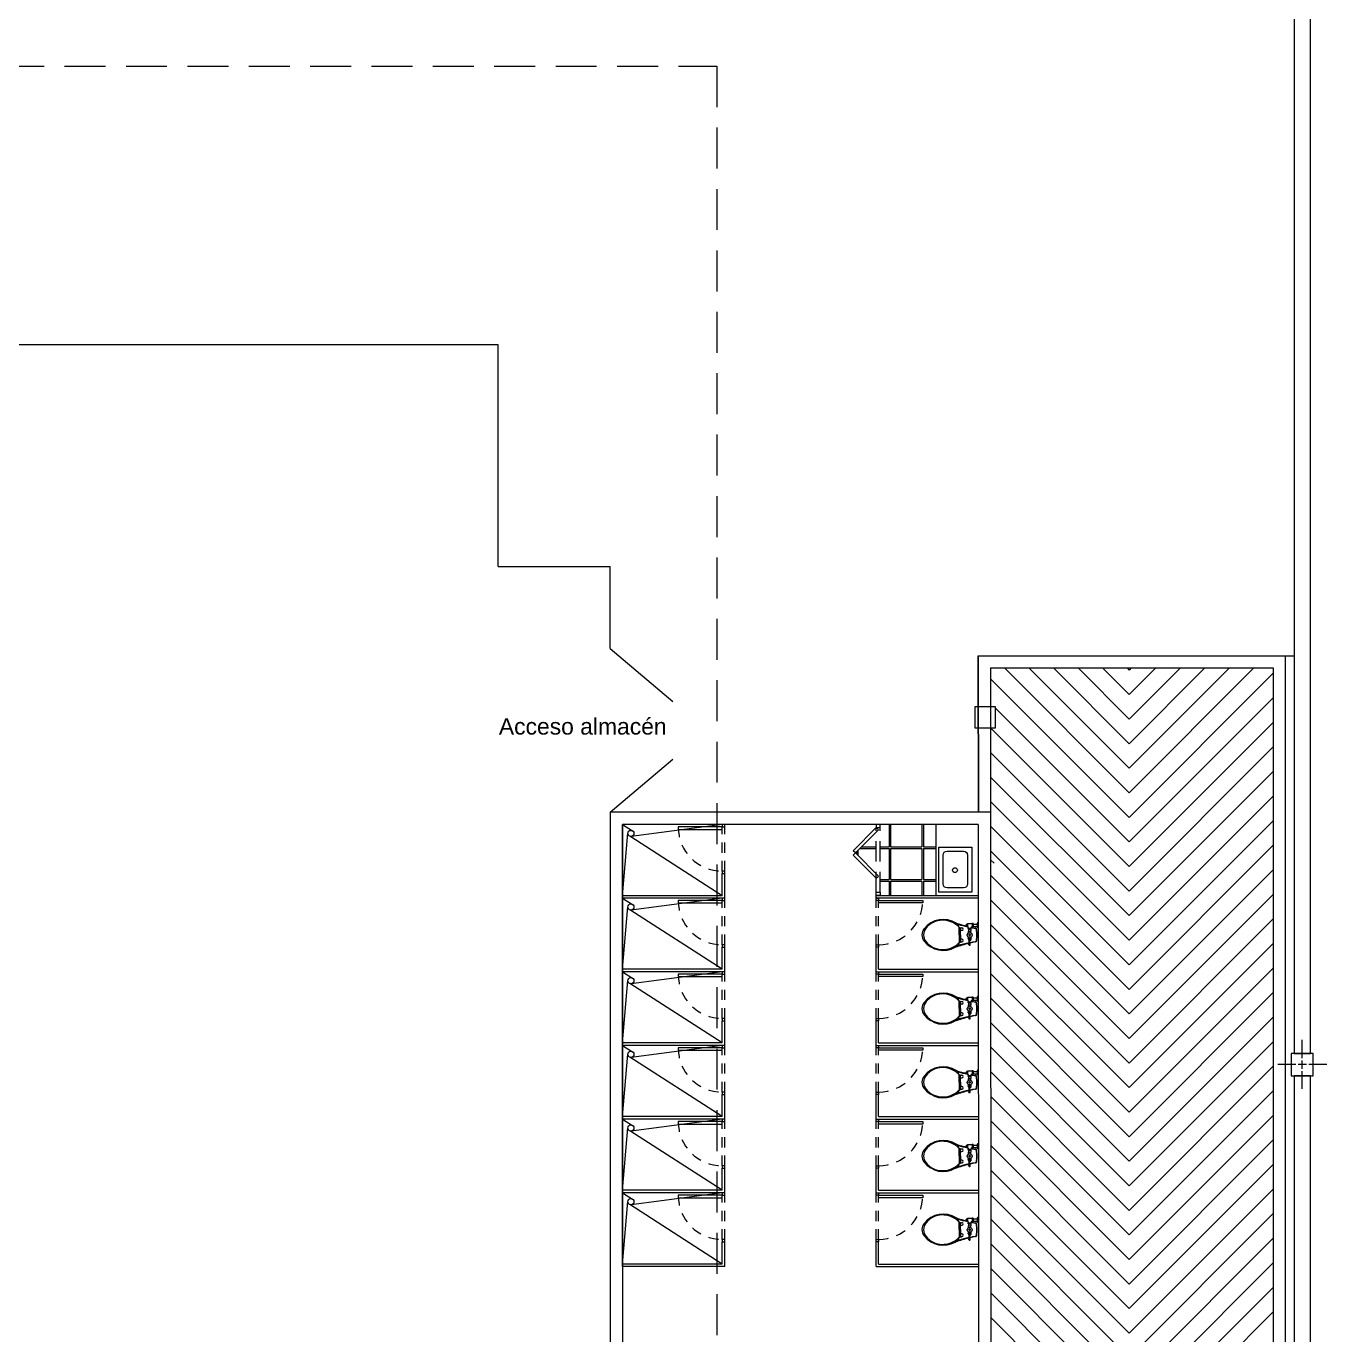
# Model space of a CAD drawing. Header units: millimetres. Extents: x 1010 to 1494, y -119 to 564.
# Drawn here: x 1361.72 to 1377.61, y 481.65 to 497.64 of the extents above; entities that cross this region are included whole.
import ezdxf

# ---------------------------------------------------------------- set-up
doc = ezdxf.new("R2010")
doc.units = ezdxf.units.MM
doc.linetypes.add('HIDDEN', pattern=[0.375, 0.25, -0.125])
doc.layers.get('0').update_dxf_attribs({"lineweight": 9})
for name, color, linetype, lineweight in [('1', 251, 'Continuous', 9), ('10', 7, 'Continuous', 9), ('20', 6, 'Continuous', 9), ('30', 4, 'Continuous', 9), ('40', 3, 'Continuous', 9), ('80', 1, 'Continuous', 9), ('HATCH', 6, 'Continuous', 9), ('LPRY', 6, 'HIDDEN', 9), ('MALLA ESLABONADA', 6, 'FENCELINE1', 9), ('Muro', 5, 'Continuous', 9), ('PROY', 7, 'HIDDEN', 9)]:
    doc.layers.add(name, color=color, linetype=linetype, lineweight=lineweight)
doc.styles.add('Arial', font='arial.ttf')
doc.linetypes.add('FENCELINE1', pattern='A,0.25,-0.1,[133,ltypeshp.shx,S=0.1,R=0,X=-0.1,Y=0],-0.1,1', length=1.45)
pattern_1 = [(270, (1331.0626, 472.39323), (0.4, -7e-17), [0.38125, -0.01875]), (270, (1331.08137, 472.39323), (0.4, -7e-17), [0.38125, -0.01875]), (360, (1331.0626, 472.39323), (1e-16, 0.4), [-0.01875, 0.38125]), (360, (1331.0626, 472.412), (1e-16, 0.4), [-0.01875, 0.38125])]

# ---------------------------------------------------------------- blocks, each defined once
blk = doc.blocks.new('bn34-13')
at = {"layer": '1'}
blk.add_arc((0.12, -0.518), 0.5, 82.3763, 90, dxfattribs=at)
at = {"layer": '10'}
for p, q in [((-0.032, 0), (0.032, 0)), ((-0.021, -0.065), (-0.015, -0.065)), ((-0.021, -0.133), (-0.021, -0.075)), ((-0.021, -0.075), (0.022, -0.075)), ((0.022, -0.13), (-0.021, -0.13)), ((-0.008, -0.133), (-0.021, -0.133)), ((-0.018, -0.015), (-0.015, -0.015)), ((-0.015, -0.015), (0.015, -0.015)), ((-0.015, -0.065), (-0.015, -0.015)), ((-0.015, -0.065), (0.015, -0.065)), ((0.008, -0.133), (-0.008, -0.133)), ((-0.008, -0.133), (-0.008, -0.143)), ((-0.005, -0.143), (-0.008, -0.143)), ((0.005, -0.143), (-0.005, -0.143)), ((-0.005, -0.143), (-0.005, -0.148)), ((0.005, -0.148), (-0.005, -0.148)), ((0, -0.133), (0, -0.143)), ((0.008, -0.143), (0.005, -0.143)), ((0.005, -0.143), (0.005, -0.148)), ((0.008, -0.133), (0.008, -0.143)), ((0.013, -0.133), (0.008, -0.133)), ((0.022, -0.133), (0.013, -0.133)), ((0.015, -0.015), (0.018, -0.015)), ((0.015, -0.065), (0.015, -0.015)), ((0.015, -0.065), (0.022, -0.065)), ((0.022, -0.082), (0.022, -0.075)), ((0.022, -0.133), (0.022, -0.127)), ((0.033, -0.09), (0.036, -0.09)), ((0.033, -0.122), (0.036, -0.122)), ((0.036, -0.122), (0.036, -0.09)), ((0.049, -0.106), (0.036, -0.106)), ((0.046, -0.087), (0.039, -0.087)), ((0.046, -0.125), (0.039, -0.125)), ((0.049, -0.122), (0.049, -0.09)), ((0.049, -0.09), (0.071, -0.09)), ((0.049, -0.122), (0.071, -0.122)), ((0.071, -0.122), (0.071, -0.09)), ((0.091, -0.091), (0.071, -0.091)), ((0.091, -0.121), (0.071, -0.121)), ((0.115, -0.098), (0.11, -0.106)), ((0.11, -0.106), (0.115, -0.114)), ((0.124, -0.098), (0.115, -0.098)), ((0.115, -0.105), (0.124, -0.105)), ((0.115, -0.107), (0.124, -0.107)), ((0.115, -0.114), (0.124, -0.114)), ((0.129, -0.106), (0.124, -0.098)), ((0.124, -0.114), (0.129, -0.106)), ((0.148, -0.091), (0.154, -0.091)), ((0.148, -0.121), (0.154, -0.121)), ((0.158, -0.122), (0.158, -0.09)), ((0.168, -0.087), (0.161, -0.087)), ((0.168, -0.125), (0.161, -0.125)), ((0.171, -0.122), (0.171, -0.09)), ((0.171, -0.091), (0.179, -0.091)), ((0.171, -0.121), (0.179, -0.121)), ((0.181, -0.097), (0.181, -0.092)), ((0.181, -0.115), (0.181, -0.097)), ((0.181, -0.12), (0.181, -0.115)), ((0.218, -0.099), (0.185, -0.102)), ((0.185, -0.11), (0.185, -0.102)), ((0.221, -0.113), (0.185, -0.11)), ((0.241, -0.098), (0.218, -0.099)), ((0.241, -0.115), (0.221, -0.113)), ((0.241, -0.115), (0.241, -0.098)), ((0.245, -0.11), (0.245, -0.102)), ((0.017, -0.242), (-0.006, -0.242)), ((0.024, -0.235), (0.033, -0.218)), ((0.118, -0.235), (0.024, -0.235)), ((0.033, -0.218), (0.033, -0.2)), ((0.066, -0.218), (0.033, -0.218)), ((0.066, -0.2), (0.066, -0.218)), ((0.118, -0.218), (0.066, -0.218)), ((0.118, -0.218), (0.171, -0.218)), ((0.118, -0.235), (0.213, -0.235)), ((0.171, -0.2), (0.171, -0.218)), ((0.171, -0.218), (0.204, -0.218)), ((0.204, -0.218), (0.204, -0.2)), ((0.213, -0.235), (0.204, -0.218)), ((0.22, -0.242), (0.243, -0.242))]:
    blk.add_line(p, q, dxfattribs=at)
for centre, radius in [((0.12, -0.106), 0.03), ((0.119, -0.106), 0.00823), ((0.119, -0.106), 0.005)]:
    blk.add_circle(centre, radius, dxfattribs=at)
for centre, radius, start, end in [((-0.018, 0), 0.015, 180, 270), ((0.018, 0), 0.015, 270, 0), ((-0.01, -0.07), 0.013, 157.3801, 202.6199), ((-0.02, -0.076), 0.0112, 74.5629, 90), ((-0.02, -0.064), 0.0112, 270, 285.4371), ((-0.019, -0.073), 0.00804, 56.3099, 74.5629), ((-0.019, -0.067), 0.00804, 285.4371, 303.6901), ((-0.018, -0.071), 0.00571, 31.8535, 56.3099), ((-0.018, -0.069), 0.00571, 303.6901, 328.1465), ((-0.016, -0.07), 0.0034, 0, 31.8535), ((-0.016, -0.07), 0.0034, 328.1465, 0), ((-1.883, 0.285), 1.947, 344.1402, 347.6137), ((-0.004, -0.07), 0.0034, 148.1465, 180), ((-0.004, -0.07), 0.0034, 180, 211.8535), ((-0.004, -0.149), 0.0162, 75.75, 104.25), ((-0.004, -0.126), 0.0162, 255.75, 266.4785), ((-0.002, -0.071), 0.00571, 123.6901, 148.1465), ((-0.002, -0.069), 0.00571, 211.8535, 236.3099), ((-0.001, -0.073), 0.00804, 105.4371, 123.6901), ((-0.001, -0.067), 0.00804, 236.3099, 254.5629), ((-0.004, -0.126), 0.0162, 266.4785, 284.25), ((0, -0.076), 0.0112, 90, 105.4371), ((0, -0.064), 0.0112, 254.5629, 270), ((0, -0.076), 0.0112, 74.5629, 90), ((0, -0.064), 0.0112, 270, 285.4371), ((0.004, -0.149), 0.0162, 75.75, 104.25), ((0.004, -0.126), 0.0162, 255.75, 284.25), ((0.001, -0.073), 0.00804, 56.3099, 74.5629), ((0.001, -0.067), 0.00804, 285.4371, 303.6901), ((0.002, -0.071), 0.00571, 31.8535, 56.3099), ((0.002, -0.069), 0.00571, 303.6901, 328.1465), ((0.004, -0.07), 0.0034, 0, 31.8535), ((0.004, -0.07), 0.0034, 328.1465, 0), ((0.016, -0.07), 0.0034, 148.1465, 180), ((0.016, -0.07), 0.0034, 180, 211.8535), ((0.018, -0.071), 0.00571, 123.6901, 148.1465), ((0.018, -0.069), 0.00571, 211.8535, 236.3099), ((0.019, -0.073), 0.00804, 105.4371, 123.6901), ((0.019, -0.067), 0.00804, 236.3099, 254.5629), ((0.02, -0.076), 0.0112, 90, 105.4371), ((0.02, -0.064), 0.0112, 254.5629, 270), ((0.01, -0.07), 0.013, 337.3801, 22.6199), ((0.029, -0.082), 0.008, 180, 230.9129), ((0.026, -0.127), 0.005, 94.9399, 180), ((0.029, -0.082), 0.008, 230.9129, 267.2469), ((0.033, -0.202), 0.08, 90, 94.9399), ((-1.883, 0.285), 1.947, 348.9073, 350.4194), ((0.033, -0.01), 0.08, 267.2469, 270), ((0.039, -0.09), 0.003, 90, 180), ((0.039, -0.122), 0.003, 180, 270), ((0.057, -0.042), 0.02, 97.5657, 170.4194), ((0.044, -0.096), 0.0064, 159.2428, 180), ((0.044, -0.096), 0.0064, 180, 200.7572), ((0.044, -0.116), 0.0064, 159.2428, 180), ((0.044, -0.116), 0.0064, 180, 200.7572), ((0.043, -0.095), 0.00586, 137.5412, 159.2428), ((0.043, -0.096), 0.00586, 200.7572, 222.4588), ((0.043, -0.116), 0.00586, 137.5412, 159.2428), ((0.043, -0.117), 0.00586, 200.7572, 222.4588), ((0.043, -0.095), 0.00542, 114.3557, 137.5412), ((0.043, -0.096), 0.00542, 222.4588, 245.6443), ((0.043, -0.116), 0.00542, 114.3557, 137.5412), ((0.043, -0.117), 0.00542, 222.4588, 245.6443), ((0.042, -0.095), 0.00492, 90, 114.3557), ((0.042, -0.096), 0.00492, 245.6443, 270), ((0.042, -0.115), 0.00492, 90, 114.3557), ((0.042, -0.117), 0.00492, 245.6443, 270), ((0.042, -0.095), 0.00492, 65.6443, 90), ((0.042, -0.096), 0.00492, 270, 294.3557), ((0.042, -0.115), 0.00492, 65.6443, 90), ((0.042, -0.117), 0.00492, 270, 294.3557), ((0.042, -0.095), 0.00542, 42.4588, 65.6443), ((0.042, -0.096), 0.00542, 294.3557, 317.5412), ((0.042, -0.116), 0.00542, 42.4588, 65.6443), ((0.042, -0.117), 0.00542, 294.3557, 317.5412), ((0.046, -0.09), 0.003, 0, 90), ((0.042, -0.095), 0.00586, 20.7572, 42.4588), ((0.042, -0.096), 0.00586, 317.5412, 339.2428), ((0.042, -0.116), 0.00586, 20.7572, 42.4588), ((0.042, -0.117), 0.00586, 317.5412, 339.2428), ((0.046, -0.122), 0.003, 270, 0), ((0.041, -0.096), 0.0064, 360, 20.7572), ((0.041, -0.096), 0.0064, 339.2428, 0), ((0.041, -0.116), 0.0064, 360, 20.7572), ((0.041, -0.116), 0.0064, 339.2428, 0), ((0.12, -0.518), 0.5, 90, 97.6237), ((0.091, -0.086), 0.005, 270, 325.1501), ((0.091, -0.126), 0.005, 34.8499, 90), ((0.148, -0.086), 0.005, 214.8499, 270), ((0.148, -0.126), 0.005, 90, 145.1501), ((0.154, -0.086), 0.005, 270, 327.6535), ((0.154, -0.126), 0.005, 32.3465, 90), ((0.161, -0.09), 0.003, 90, 180), ((0.161, -0.122), 0.003, 180, 270), ((0.166, -0.096), 0.0064, 159.2428, 180), ((0.166, -0.096), 0.0064, 180, 200.7572), ((0.166, -0.116), 0.0064, 159.2428, 180), ((0.166, -0.116), 0.0064, 180, 200.7572), ((0.165, -0.095), 0.00586, 137.5412, 159.2428), ((0.165, -0.096), 0.00586, 200.7572, 222.4588), ((0.165, -0.116), 0.00586, 137.5412, 159.2428), ((0.165, -0.117), 0.00586, 200.7572, 222.4588), ((0.165, -0.095), 0.00542, 114.3557, 137.5412), ((0.165, -0.096), 0.00542, 222.4588, 245.6443), ((0.165, -0.116), 0.00542, 114.3557, 137.5412), ((0.165, -0.117), 0.00542, 222.4588, 245.6443), ((0.165, -0.095), 0.00492, 90, 114.3557), ((0.165, -0.096), 0.00492, 245.6443, 270), ((0.165, -0.115), 0.00492, 90, 114.3557), ((0.165, -0.117), 0.00492, 245.6443, 270), ((0.165, -0.095), 0.00492, 65.6443, 90), ((0.165, -0.096), 0.00492, 270, 294.3557), ((0.165, -0.115), 0.00492, 65.6443, 90), ((0.165, -0.117), 0.00492, 270, 294.3557), ((0.164, -0.095), 0.00542, 42.4588, 65.6443), ((0.164, -0.096), 0.00542, 294.3557, 317.5412), ((0.164, -0.116), 0.00542, 42.4588, 65.6443), ((0.164, -0.117), 0.00542, 294.3557, 317.5412), ((0.168, -0.09), 0.003, 0, 90), ((0.164, -0.095), 0.00586, 20.7572, 42.4588), ((0.164, -0.096), 0.00586, 317.5412, 339.2428), ((0.164, -0.116), 0.00586, 20.7572, 42.4588), ((0.164, -0.117), 0.00586, 317.5412, 339.2428), ((0.168, -0.122), 0.003, 270, 0), ((0.163, -0.096), 0.0064, 0, 20.7572), ((0.163, -0.096), 0.0064, 339.2428, 360), ((0.163, -0.116), 0.0064, 0, 20.7572), ((0.163, -0.116), 0.0064, 339.2428, 360), ((0.179, -0.092), 0.002, 0, 90), ((0.179, -0.12), 0.002, 270, 0), ((0.175, -0.106), 0.0106, 25.0876, 58.1092), ((0.175, -0.106), 0.0106, 301.8908, 334.9124), ((0.183, -0.042), 0.02, 9.5806, 82.4343), ((2.122, 0.285), 1.947, 189.5806, 191.3856), ((2.122, 0.285), 1.947, 191.7852, 196.0459), ((0.241, -0.102), 0.004, 0, 90), ((0.241, -0.11), 0.004, 270, 0), ((0.211, -0.433), 0.272, 135.3828, 229.2681), ((0.227, -0.428), 0.298, 141.274, 148.154), ((0.211, -0.433), 0.272, 133.3236, 135.3828), ((0.049, -0.2), 0.0164, 0, 180), ((0.187, -0.2), 0.0164, 0, 180), ((0.026, -0.433), 0.272, 310.7319, 44.6172), ((0.026, -0.433), 0.272, 44.6172, 46.6764), ((0.01, -0.428), 0.298, 29.5477, 38.726), ((0.117, -0.541), 0.128, 229.2681, 270.6684), ((0.12, -0.541), 0.128, 269.3316, 310.7319)]:
    blk.add_arc(centre, radius, start, end, dxfattribs=at)
at = {"layer": '20'}
for centre, radius, start, end in [((-2.407, 0.492), 2.5, 342.2409, 345.5374), ((-2.407, 0.492), 2.5, 346.5904, 347.8382), ((0.056, -0.039), 0.02, 97.6237, 167.8382), ((0.12, -0.515), 0.5, 90, 97.6237), ((0.12, -0.515), 0.5, 82.3763, 90), ((0.183, -0.039), 0.02, 12.1618, 82.3763), ((2.647, 0.492), 2.5, 192.1618, 193.67), ((2.647, 0.492), 2.5, 193.9981, 198.0068), ((0.227, -0.428), 0.298, 148.154, 231.7417), ((0.01, -0.428), 0.298, 308.2583, 29.5477), ((0.118, -0.566), 0.123, 231.7417, 269.9885), ((0.118, -0.566), 0.123, 270.0115, 308.2583)]:
    blk.add_arc(centre, radius, start, end, dxfattribs=at)

msp = doc.modelspace()

# ---------------------------------------------------------------- hatches: boundary and pattern name
at = {"layer": '10', "transparency": 33554508}
h = msp.add_hatch(dxfattribs=at)
h.set_pattern_fill('AR-TILE02', scale=0.05, angle=-90, pattern_type=2)
h.set_pattern_definition(pattern_1)
h.paths.add_polyline_path([(1372.83659, 487.01706), (1372.8368, 487.8868), (1372.15361, 487.88687), (1372.1536, 487.84686), (1372.1534, 487.07709), (1372.1534, 487.01719)])
h = msp.add_hatch(dxfattribs=at)
h.set_pattern_fill('AR-TILE02', scale=0.05, angle=-90, pattern_type=2)
h.set_pattern_definition(pattern_1)
h.paths.add_polyline_path([(1372.10346, 487.28473), (1372.10358, 487.7903), (1371.85073, 487.53757)])

# ---------------------------------------------------------------- linework, layer by layer
for p, q in [((1373.67167, 489.79718), (1375.19667, 488.27218)), ((1373.97167, 489.79718), (1375.19667, 488.57218)), ((1374.27167, 489.79718), (1375.19667, 488.87218)), ((1374.57167, 489.79718), (1375.19667, 489.17218)), ((1374.87167, 489.79718), (1375.19667, 489.47218)), ((1375.17167, 489.79718), (1375.19667, 489.77218)), ((1375.22167, 489.79718), (1375.19667, 489.77218)), ((1375.52167, 489.79718), (1375.19667, 489.47218)), ((1375.82167, 489.79718), (1375.19667, 489.17218)), ((1376.12167, 489.79718), (1375.19667, 488.87218)), ((1376.42167, 489.79718), (1375.19667, 488.57218)), ((1376.72167, 489.79718), (1375.19667, 488.27218)), ((1373.50314, 489.66571), (1375.19667, 487.97218)), ((1376.95667, 489.73218), (1375.19667, 487.97218)), ((1373.56417, 489.30468), (1375.19667, 487.67218)), ((1376.95667, 489.43218), (1375.19667, 487.67218)), ((1376.95667, 489.13218), (1375.19667, 487.37218)), ((1373.50167, 489.06718), (1375.19667, 487.37218)), ((1376.95667, 488.83218), (1375.19667, 487.07218)), ((1373.50338, 488.76547), (1375.19667, 487.07218)), ((1376.95667, 488.53218), (1375.19667, 486.77218)), ((1373.50346, 488.46539), (1375.19667, 486.77218)), ((1373.50354, 488.16531), (1375.19667, 486.47218)), ((1376.95667, 488.23218), (1375.19667, 486.47218)), ((1373.50363, 487.86523), (1375.19667, 486.17218)), ((1376.95667, 487.93218), (1375.19667, 486.17218)), ((1373.50371, 487.56514), (1375.19667, 485.87218)), ((1376.95667, 487.63218), (1375.19667, 485.87218)), ((1373.50322, 487.45563), (1373.54667, 487.41218)), ((1373.50379, 487.26506), (1375.19667, 485.57218)), ((1376.95667, 487.33218), (1375.19667, 485.57218)), ((1373.50387, 486.96498), (1375.19667, 485.27218)), ((1376.95667, 487.03218), (1375.19667, 485.27218)), ((1376.95667, 486.73218), (1375.19667, 484.97218)), ((1373.50395, 486.6649), (1375.19667, 484.97218)), ((1376.95667, 486.43218), (1375.19667, 484.67218)), ((1373.50403, 486.36482), (1375.19667, 484.67218)), ((1376.95667, 486.13218), (1375.19667, 484.37218)), ((1373.50411, 486.06474), (1375.19667, 484.37218)), ((1376.95667, 485.83218), (1375.19667, 484.07218)), ((1373.5042, 485.76465), (1375.19667, 484.07218)), ((1373.50428, 485.46457), (1375.19667, 483.77218)), ((1376.95667, 485.53218), (1375.19667, 483.77218)), ((1373.50436, 485.16449), (1375.19667, 483.47218)), ((1376.95667, 485.23218), (1375.19667, 483.47218)), ((1373.50444, 484.86441), (1375.19667, 483.17218)), ((1376.95667, 484.93218), (1375.19667, 483.17218)), ((1373.50452, 484.56433), (1375.19667, 482.87218)), ((1376.95667, 484.63218), (1375.19667, 482.87218)), ((1376.95667, 484.33218), (1375.19667, 482.57218)), ((1373.5046, 484.26425), (1375.19667, 482.57218)), ((1376.95667, 484.03218), (1375.19667, 482.27218)), ((1373.50469, 483.96417), (1375.19667, 482.27218)), ((1376.95667, 483.73218), (1375.19667, 481.97218)), ((1373.50477, 483.66408), (1375.19667, 481.97218)), ((1376.95667, 483.43218), (1375.19667, 481.67218)), ((1373.50485, 483.364), (1375.19667, 481.67218)), ((1373.50493, 483.06392), (1375.19667, 481.37218)), ((1376.95667, 483.13218), (1375.19667, 481.37218)), ((1373.50501, 482.76384), (1375.19667, 481.07218)), ((1376.95667, 482.83218), (1375.19667, 481.07218)), ((1373.50509, 482.46376), (1375.19667, 480.77218)), ((1376.95667, 482.53218), (1375.19667, 480.77218)), ((1373.50517, 482.16368), (1375.19667, 480.47218)), ((1376.95667, 482.23218), (1375.19667, 480.47218)), ((1376.95667, 481.93218), (1375.19667, 480.17218)), ((1373.50526, 481.86359), (1375.19667, 480.17218))]:
    msp.add_line(p, q)
at = {"layer": '10'}
for p, q in [((1369.00505, 487.88576), (1369.12814, 487.808)), ((1370.22505, 487.88576), (1369.1128, 487.73898)), ((1369.00505, 487.01576), (1369.0701, 487.77817)), ((1370.22505, 487.01576), (1369.09376, 487.74133)), ((1369.00505, 486.98718), (1369.12814, 486.90942)), ((1370.22505, 486.98718), (1369.1128, 486.8404)), ((1369.00505, 486.11718), (1369.0701, 486.87958)), ((1370.22505, 486.11718), (1369.09376, 486.84274)), ((1369.00505, 486.08718), (1369.12814, 486.00942)), ((1370.22505, 486.08718), (1369.1128, 485.9404)), ((1369.00505, 485.21718), (1369.0701, 485.97958)), ((1370.22505, 485.21718), (1369.09376, 485.94274)), ((1369.00505, 485.18718), (1369.12814, 485.10942)), ((1370.22505, 485.18718), (1369.1128, 485.0404)), ((1377.31167, 485.03218), (1377.31167, 485.2561)), ((1369.00505, 484.31718), (1369.0701, 485.07958)), ((1370.22505, 484.31718), (1369.09376, 485.04274)), ((1377.31167, 484.90218), (1377.31167, 485.00218)), ((1377.23167, 484.95218), (1377.01167, 484.95218)), ((1377.36167, 484.95218), (1377.26167, 484.95218)), ((1377.31167, 484.6561), (1377.31167, 484.87218)), ((1377.61167, 484.95218), (1377.39167, 484.95218)), ((1369.00505, 484.28718), (1369.12814, 484.20942)), ((1369.00505, 483.41718), (1369.0701, 484.17958)), ((1370.22505, 484.28718), (1369.1128, 484.1404)), ((1370.22505, 483.41718), (1369.09376, 484.14274)), ((1369.00505, 483.38718), (1369.12814, 483.30942)), ((1370.22505, 483.38718), (1369.1128, 483.2404)), ((1369.00505, 482.51718), (1369.0701, 483.27958)), ((1370.22505, 482.51718), (1369.09376, 483.24274))]:
    msp.add_line(p, q, dxfattribs=at)
for centre in [(1369.10774, 487.77632, -99.84153), (1369.10774, 486.87774, -99.84153), (1369.10774, 485.97774, -99.84153), (1369.10774, 485.07774, -99.84153), (1369.10774, 484.17774, -99.84153), (1369.10774, 483.27774, -99.84153)]:
    msp.add_circle(centre, 0.03768, dxfattribs=at)
at = {"layer": '20'}
for p, q in [((1369.00505, 486.98588), (1369.00505, 487.88588)), ((1370.22505, 487.01576), (1370.22505, 487.28576)), ((1370.25505, 486.98576), (1370.25505, 487.28576)), ((1370.22505, 487.01576), (1369.00505, 487.01576)), ((1369.00505, 486.08588), (1369.00505, 486.98588)), ((1370.25505, 486.98576), (1369.00505, 486.98576)), ((1372.1034, 487.01718), (1373.35339, 487.01751)), ((1372.1034, 486.98718), (1372.1034, 487.01718)), ((1373.3534, 486.98718), (1372.1034, 486.98718)), ((1370.22505, 486.11718), (1370.22505, 486.38718)), ((1370.25505, 486.08718), (1370.25505, 486.38718)), ((1372.1034, 486.08718), (1372.1034, 486.38718)), ((1372.1334, 486.11718), (1372.1334, 486.38718)), ((1370.22505, 486.11718), (1369.00505, 486.11718)), ((1370.22505, 486.08718), (1369.00505, 486.08718)), ((1370.25505, 486.08718), (1369.00505, 486.08718)), ((1372.1034, 486.08718), (1373.3534, 486.08718)), ((1372.1334, 486.11718), (1373.3534, 486.11718)), ((1369.00505, 485.18588), (1369.00505, 486.08588)), ((1370.22505, 485.21718), (1370.22505, 485.48718)), ((1370.25505, 485.18718), (1370.25505, 485.48718)), ((1372.1034, 485.18718), (1372.1034, 485.48718)), ((1372.1334, 485.21718), (1372.1334, 485.48718)), ((1370.22505, 485.21718), (1369.00505, 485.21718)), ((1370.22505, 485.18718), (1369.00505, 485.18718)), ((1370.25505, 485.18718), (1369.00505, 485.18718)), ((1369.00505, 484.28588), (1369.00505, 485.18588)), ((1372.1034, 485.18718), (1373.3534, 485.18718)), ((1372.1334, 485.21718), (1373.3534, 485.21718)), ((1370.22505, 484.31718), (1370.22505, 484.58718)), ((1370.25505, 484.28718), (1370.25505, 484.58718)), ((1372.1034, 484.28718), (1372.1034, 484.58718)), ((1372.1334, 484.31718), (1372.1334, 484.58718)), ((1370.22505, 484.31718), (1369.00505, 484.31718)), ((1370.22505, 484.28718), (1369.00505, 484.28718)), ((1370.25505, 484.28718), (1369.00505, 484.28718)), ((1369.00505, 483.38588), (1369.00505, 484.28588)), ((1372.1034, 484.28718), (1373.3534, 484.28718)), ((1372.1334, 484.31718), (1373.3534, 484.31718)), ((1370.22505, 483.41718), (1370.22505, 483.68718)), ((1370.25505, 483.38718), (1370.25505, 483.68718)), ((1372.1034, 483.38718), (1372.1034, 483.68718)), ((1372.1334, 483.41718), (1372.1334, 483.68718)), ((1370.22505, 483.41718), (1369.00505, 483.41718)), ((1370.22505, 483.38718), (1369.00505, 483.38718)), ((1370.25505, 483.38718), (1369.00505, 483.38718)), ((1369.00505, 482.48588), (1369.00505, 483.38588)), ((1372.1034, 483.38718), (1373.3534, 483.38718)), ((1372.1334, 483.41718), (1373.3534, 483.41718)), ((1370.22505, 482.51718), (1370.22505, 482.78718)), ((1370.25505, 482.48718), (1370.25505, 482.78718)), ((1372.1034, 482.48718), (1372.1034, 482.78718)), ((1372.1334, 482.51718), (1372.1334, 482.78718)), ((1370.22505, 482.51718), (1369.00505, 482.51718)), ((1370.22505, 482.48718), (1369.00505, 482.48718)), ((1370.25505, 482.48718), (1369.00505, 482.48718)), ((1372.1034, 482.48718), (1373.3534, 482.48718)), ((1372.1334, 482.51718), (1373.3534, 482.51718))]:
    msp.add_line(p, q, dxfattribs=at)
at = {"layer": '20', "elevation": -99.84153}
for points in [[(1369.68505, 487.82576), (1370.22505, 487.82576), (1370.22505, 487.85576), (1369.68505, 487.85576)], [(1370.22505, 487.85576), (1370.25505, 487.85576), (1370.25505, 487.88576), (1370.22505, 487.88576)], [(1370.22505, 487.28576), (1370.25505, 487.28576), (1370.25505, 487.31576), (1370.22505, 487.31576)], [(1369.68505, 486.92718), (1370.22505, 486.92718), (1370.22505, 486.95718), (1369.68505, 486.95718)], [(1370.22505, 486.95718), (1370.25505, 486.95718), (1370.25505, 486.98718), (1370.22505, 486.98718)], [(1372.1334, 486.95718), (1372.1034, 486.95718), (1372.1034, 486.98718), (1372.1334, 486.98718)], [(1372.6734, 486.92718), (1372.1334, 486.92718), (1372.1334, 486.95718), (1372.6734, 486.95718)], [(1370.22505, 486.38718), (1370.25505, 486.38718), (1370.25505, 486.41718), (1370.22505, 486.41718)], [(1372.1334, 486.38718), (1372.1034, 486.38718), (1372.1034, 486.41718), (1372.1334, 486.41718)], [(1370.22505, 486.05718), (1370.25505, 486.05718), (1370.25505, 486.08718), (1370.22505, 486.08718)], [(1372.1334, 486.05718), (1372.1034, 486.05718), (1372.1034, 486.08718), (1372.1334, 486.08718)], [(1369.68505, 486.02718), (1370.22505, 486.02718), (1370.22505, 486.05718), (1369.68505, 486.05718)], [(1372.6734, 486.02718), (1372.1334, 486.02718), (1372.1334, 486.05718), (1372.6734, 486.05718)], [(1370.22505, 485.48718), (1370.25505, 485.48718), (1370.25505, 485.51718), (1370.22505, 485.51718)], [(1372.1334, 485.48718), (1372.1034, 485.48718), (1372.1034, 485.51718), (1372.1334, 485.51718)], [(1369.68505, 485.12718), (1370.22505, 485.12718), (1370.22505, 485.15718), (1369.68505, 485.15718)], [(1370.22505, 485.15718), (1370.25505, 485.15718), (1370.25505, 485.18718), (1370.22505, 485.18718)], [(1372.1334, 485.15718), (1372.1034, 485.15718), (1372.1034, 485.18718), (1372.1334, 485.18718)], [(1372.6734, 485.12718), (1372.1334, 485.12718), (1372.1334, 485.15718), (1372.6734, 485.15718)], [(1370.22505, 484.58718), (1370.25505, 484.58718), (1370.25505, 484.61718), (1370.22505, 484.61718)], [(1372.1334, 484.58718), (1372.1034, 484.58718), (1372.1034, 484.61718), (1372.1334, 484.61718)], [(1369.68505, 484.22718), (1370.22505, 484.22718), (1370.22505, 484.25718), (1369.68505, 484.25718)], [(1370.22505, 484.25718), (1370.25505, 484.25718), (1370.25505, 484.28718), (1370.22505, 484.28718)], [(1372.1334, 484.25718), (1372.1034, 484.25718), (1372.1034, 484.28718), (1372.1334, 484.28718)], [(1372.6734, 484.22718), (1372.1334, 484.22718), (1372.1334, 484.25718), (1372.6734, 484.25718)], [(1370.22505, 483.68718), (1370.25505, 483.68718), (1370.25505, 483.71718), (1370.22505, 483.71718)], [(1372.1334, 483.68718), (1372.1034, 483.68718), (1372.1034, 483.71718), (1372.1334, 483.71718)], [(1370.22505, 483.35718), (1370.25505, 483.35718), (1370.25505, 483.38718), (1370.22505, 483.38718)], [(1372.1334, 483.35718), (1372.1034, 483.35718), (1372.1034, 483.38718), (1372.1334, 483.38718)], [(1369.68505, 483.32718), (1370.22505, 483.32718), (1370.22505, 483.35718), (1369.68505, 483.35718)], [(1372.6734, 483.32718), (1372.1334, 483.32718), (1372.1334, 483.35718), (1372.6734, 483.35718)], [(1370.22505, 482.78718), (1370.25505, 482.78718), (1370.25505, 482.81718), (1370.22505, 482.81718)], [(1372.1334, 482.78718), (1372.1034, 482.78718), (1372.1034, 482.81718), (1372.1334, 482.81718)]]:
    msp.add_lwpolyline(points, close=True, dxfattribs=at)
at = {"layer": '30', "elevation": -99.84153}
for points in [[(1371.85073, 487.53757), (1371.82246, 487.56586), (1372.1036, 487.84687), (1372.13187, 487.81858)], [(1372.1536, 487.84686), (1372.15361, 487.88686), (1372.10361, 487.88687), (1372.1036, 487.84687)], [(1371.85073, 487.53757), (1371.82244, 487.50929), (1372.10345, 487.22815), (1372.13174, 487.25643)], [(1372.15341, 487.05717), (1372.1534, 487.01717), (1372.1034, 487.01718), (1372.10341, 487.05718)]]:
    msp.add_lwpolyline(points, close=True, dxfattribs=at)
at = {"layer": '40'}
for p, q in [((1373.35306, 489.94718), (1377.10667, 489.94718)), ((1373.35306, 489.94718), (1373.35357, 488.03718)), ((1377.10667, 468.99718), (1377.10667, 489.94718)), ((1373.5031, 489.79718), (1376.95667, 489.79718)), ((1373.5031, 489.79718), (1373.50357, 488.03722)), ((1376.95667, 489.79718), (1376.95667, 468.99718))]:
    msp.add_line(p, q, dxfattribs=at)
at = {"layer": '80', "color": 3, "linetype": 'HIDDEN', "ltscale": 2}
msp.add_lwpolyline([(1337.43945, 497.14714), (1370.15728, 497.14714), (1370.15728, 465.95905), (1337.43945, 465.95905)], close=True, dxfattribs=at)
at = {"layer": '80'}
for points in [[(1373.56417, 489.06718), (1373.56417, 489.32218), (1373.30917, 489.32218), (1373.30917, 489.06718), (1373.56417, 489.06718)], [(1377.44667, 484.81718), (1377.44667, 485.08718), (1377.17667, 485.08718), (1377.17667, 484.81718), (1377.44667, 484.81718)]]:
    msp.add_lwpolyline(points, dxfattribs=at)
at = {"layer": 'HATCH'}
msp.add_line((1372.83659, 487.01706), (1372.8368, 487.88704), dxfattribs=at)
at = {"layer": 'HATCH', "elevation": -99.84153}
msp.add_lwpolyline([(1373.27234, 487.06018), (1372.87234, 487.06027), (1372.87247, 487.61027), (1373.27247, 487.61018)], close=True, dxfattribs=at)
msp.add_lwpolyline([(1373.17235, 487.1102), (1372.97235, 487.11025, -0.41421356), (1372.92237, 487.16026), (1372.92245, 487.51026, -0.41421356), (1372.97246, 487.56025), (1373.17246, 487.5602, -0.41421356), (1373.22245, 487.51019), (1373.22237, 487.16019, -0.41421356)], format="xyb", close=True, dxfattribs=at)
at = {"layer": 'HATCH'}
msp.add_circle((1373.06769, 487.32792, -99.84153), 0.02944, dxfattribs=at)
at = {"layer": 'LPRY'}
for p, q in [((1372.1034, 487.05718), (1372.1036, 487.84687)), ((1372.1534, 487.05717), (1372.1536, 487.84686))]:
    msp.add_line(p, q, dxfattribs=at)
at = {"layer": 'MALLA ESLABONADA', "color": 1}
for p, q in [((1377.21167, 500.60718), (1377.21167, 489.94718)), ((1367.48806, 493.74268), (1338.75667, 493.74268)), ((1367.48806, 491.03722), (1367.48806, 493.74268)), ((1367.48806, 491.03722), (1368.85505, 491.03722)), ((1368.85505, 490.03588), (1368.85505, 491.03722)), ((1368.85505, 490.03588), (1369.62045, 489.38819)), ((1368.85505, 488.03597), (1369.62045, 488.68366))]:
    msp.add_line(p, q, dxfattribs=at)
msp.add_lwpolyline([(1373.35357, 488.03718), (1373.35306, 489.94718), (1377.21167, 489.94718), (1377.21167, 489.88752)], dxfattribs=at)
at = {"layer": 'Muro'}
for p, q in [((1373.50306, 488.03722), (1368.85505, 488.03597)), ((1368.85505, 488.03597), (1368.85505, 476.41718)), ((1373.50306, 488.03722), (1373.50561, 478.65718)), ((1373.35316, 487.88718), (1369.00505, 487.88601)), ((1369.00505, 487.88601), (1369.00505, 476.41718)), ((1373.35316, 487.88718), (1373.35563, 478.65718))]:
    msp.add_line(p, q, dxfattribs=at)
for points in [[(1377.21167, 485.08718), (1377.41167, 485.08718), (1377.41167, 498.28718), (1377.21167, 498.28718), (1377.21167, 485.08718)], [(1377.21167, 471.56718), (1377.41167, 471.56718), (1377.41167, 484.81718), (1377.21167, 484.81718), (1377.21167, 471.56718)]]:
    msp.add_lwpolyline(points, dxfattribs=at)
at = {"layer": 'PROY', "ltscale": 0.5}
for p, q in [((1370.22505, 487.31576), (1370.22505, 487.85576)), ((1370.25505, 487.31576), (1370.25505, 487.85576)), ((1370.22505, 486.41718), (1370.22505, 486.95718)), ((1370.25505, 486.41718), (1370.25505, 486.95718)), ((1372.1034, 486.41718), (1372.1034, 486.95718)), ((1372.1334, 486.41718), (1372.1334, 486.95718)), ((1370.22505, 485.51718), (1370.22505, 486.05718)), ((1370.25505, 485.51718), (1370.25505, 486.05718)), ((1372.1034, 485.51718), (1372.1034, 486.05718)), ((1372.1334, 485.51718), (1372.1334, 486.05718)), ((1370.22505, 484.61718), (1370.22505, 485.15718)), ((1370.25505, 484.61718), (1370.25505, 485.15718)), ((1372.1034, 484.61718), (1372.1034, 485.15718)), ((1372.1334, 484.61718), (1372.1334, 485.15718)), ((1370.22505, 483.71718), (1370.22505, 484.25718)), ((1370.25505, 483.71718), (1370.25505, 484.25718)), ((1372.1034, 483.71718), (1372.1034, 484.25718)), ((1372.1334, 483.71718), (1372.1334, 484.25718)), ((1370.22505, 482.81718), (1370.22505, 483.35718)), ((1370.25505, 482.81718), (1370.25505, 483.35718)), ((1372.1034, 482.81718), (1372.1034, 483.35718)), ((1372.1334, 482.81718), (1372.1334, 483.35718))]:
    msp.add_line(p, q, dxfattribs=at)
for centre, start, end in [((1370.22505, 487.85576, -99.84153), 180, 270), ((1370.22505, 486.95718, -99.84153), 180, 270), ((1372.1334, 486.95718, -99.84153), 270, 0), ((1370.22505, 486.05718, -99.84153), 180, 270), ((1372.1334, 486.05718, -99.84153), 270, 0), ((1370.22505, 485.15718, -99.84153), 180, 270), ((1372.1334, 485.15718, -99.84153), 270, 0), ((1370.22505, 484.25718, -99.84153), 180, 270), ((1372.1334, 484.25718, -99.84153), 270, 0), ((1370.22505, 483.35718, -99.84153), 180, 270), ((1372.1334, 483.35718, -99.84153), 270, 0)]:
    msp.add_arc(centre, 0.54, start, end, dxfattribs=at)

# ---------------------------------------------------------------- block references
at = {"rotation": 270}
for p in [(1373.3534, 486.65509, -99.84153), (1373.3534, 485.75509, -99.84153), (1373.3534, 484.85509, -99.84153), (1373.3534, 483.95509, -99.84153), (1373.3534, 483.05509, -99.84153)]:
    msp.add_blockref('bn34-13', p, dxfattribs=at)

# ---------------------------------------------------------------- texts
at = {"insert": (1367.49504, 489.18377, -199.68306), "char_height": 0.2, "attachment_point": 1, "style": 'Arial'}
msp.add_mtext_dynamic_manual_height_columns('Acceso almacén', width=6.5123355, gutter_width=1, heights=[0], dxfattribs=at)

doc.saveas('drawing.dxf')
